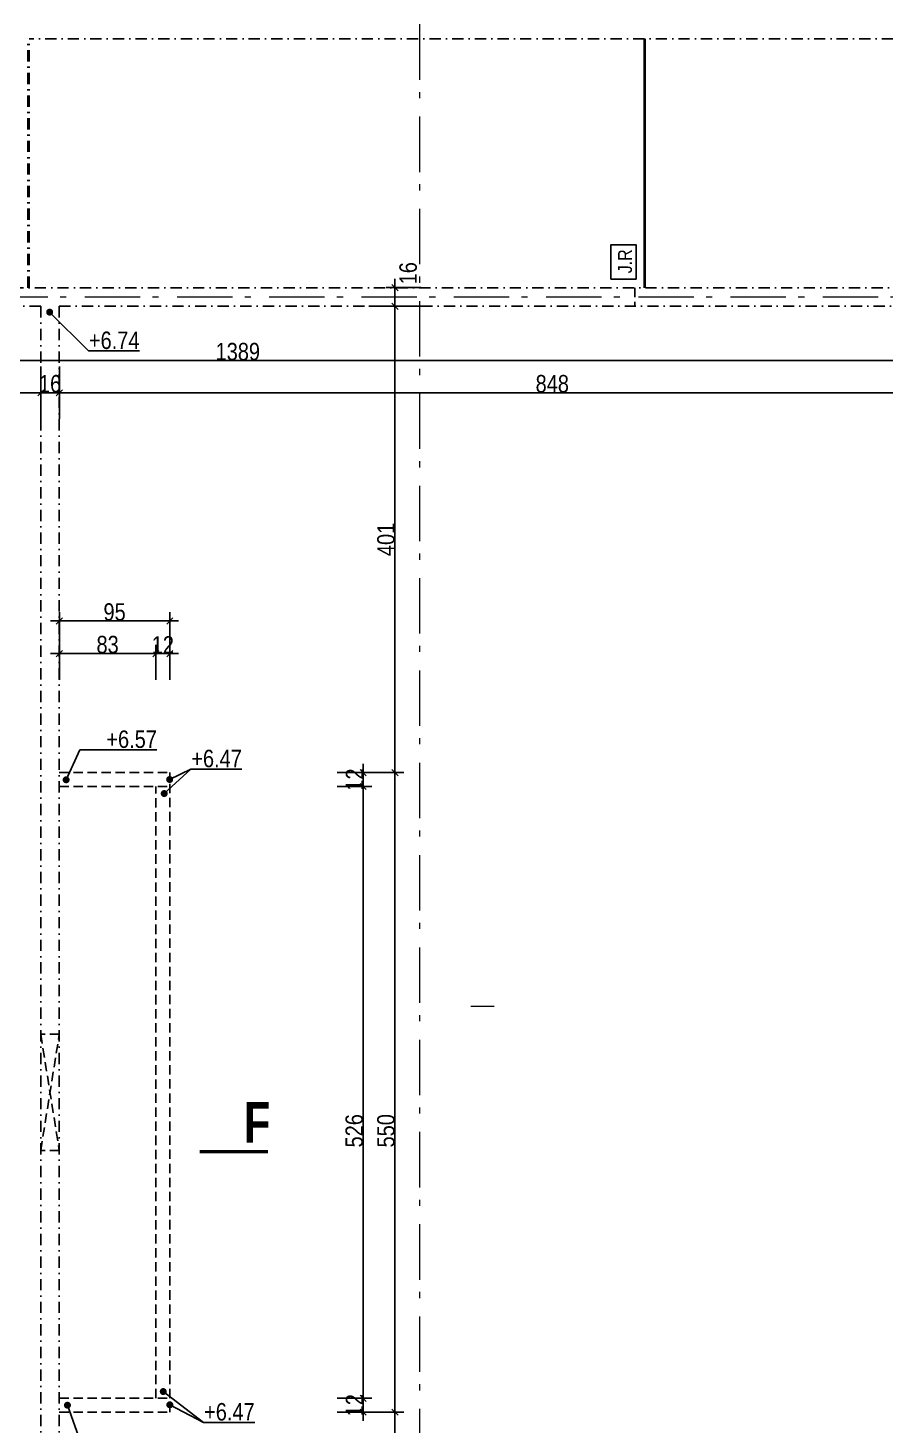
# Model space of a CAD drawing. Header units: centimetres. Extents: x -10252 to 0, y 2374 to 6574.
# Drawn here: x -4487 to -3749, y 3931 to 5133 of the extents above; entities that cross this region are included whole.
import ezdxf
from ezdxf.enums import TextEntityAlignment as Align

# ---------------------------------------------------------------- set-up
doc = ezdxf.new("R2010")
doc.units = ezdxf.units.CM
doc.header["$LTSCALE"] = 12.7
doc.header["$PDMODE"] = 1
doc.header["$PDSIZE"] = -2
for name, pattern in [('CACHEX2', [19.05, 12.7, -6.35]), ('Style de ligne -6', [2.08328, 1.25, -0.41656, 0.13886, -0.27786]), ('TIRETPTX2', [50.8, 25.4, -12.7, 0, -12.7])]:
    doc.linetypes.add(name, pattern=pattern)
for name, color, linetype in [('01_cote_gen', 4, 'Continuous'), ('01_linteaux', 2, 'Continuous'), ('01_murs_sup', 2, 'CACHEX2'), ('01_texte', 230, 'Continuous'), ('AA_COTES', 2, 'Continuous')]:
    doc.layers.add(name, color=color, linetype=linetype)
doc.layers.add('01_murs_coup', color=5, linetype='Continuous', lineweight=60)
doc.layers.add('B Général', color=7, linetype='Continuous', lineweight=5)
doc.styles.add('ARIAL NA', font='ARIALN.TTF')
doc.styles.add('impact', font='impact.ttf')
doc.styles.add('STYLE2', font='ARIALN.TTF')
doc.dimstyles.new('JB50', dxfattribs={"dimscale": 0.1, "dimtxt": 150, "dimasz": 15, "dimexe": 0.1, "dimexo": 0.1, "dimgap": 0.09, "dimtad": 1, "dimdec": 1, "dimdsep": 46, "dimtxsty": 'STYLE2', "dimblk1": 'BOND_G', "dimblk2": 'BOND_D', "dimsah": 1, "dimcen": 1.5, "dimdle": 0.01, "dimse1": 1, "dimse2": 1, "dimclrd": 4, "dimclre": 2, "dimclrt": 6, "dimazin": 2, "dimtfac": 2.333333, "dimtdec": 1, "dimtix": 1, "dimtmove": 2, "dimatfit": 3, "dimldrblk": 'BOND_G', "dimfxl": 1, "dimtolj": 1, "dimtzin": 0, "dimarcsym": 0})

# ---------------------------------------------------------------- blocks, each defined once
blk = doc.blocks.new('BOND_G')
at = {"layer": 'AA_COTES', "color": 0}
for p, q in [((0, -5), (0, 15)), ((5, 0), (-5, 0)), ((1.77, 1.77), (-1.77, -1.77))]:
    blk.add_line(p, q, dxfattribs=at)
blk = doc.blocks.new('BOND_D')
at = {"layer": 'AA_COTES', "color": 0}
for p, q in [((5, 0), (-5, 0)), ((-1.77, -1.77), (1.77, 1.77)), ((0, 5), (0, -15))]:
    blk.add_line(p, q, dxfattribs=at)
blk = doc.blocks.new('*D1524')
at = {"layer": '01_cote_gen', "color": 4, "lineweight": -2, "ltscale": 2, "transparency": 16777216}
for p, q in [((-4198.3, 4493.9), (-4198.3, 4495.4)), ((-4198.3, 4480.4), (-4198.3, 4492.4)), ((-4198.3, 4478.9), (-4198.3, 4477.4))]:
    blk.add_line(p, q, dxfattribs=at)
at = {"layer": 'Defpoints', "color": 0, "ltscale": 2, "transparency": 16777216}
for p in [(-4386.8, 4492.4), (-4198.3, 4492.4), (-4386.8, 4480.4)]:
    blk.add_point(p, dxfattribs=at)
at = {"layer": '01_cote_gen', "color": 4, "lineweight": -2, "ltscale": 2, "transparency": 16777216, "xscale": 1.5, "yscale": 1.5, "zscale": 1.5}
for name, p, rotation in [('BOND_D', (-4198.3, 4492.4), 270), ('BOND_G', (-4198.3, 4480.4), 90)]:
    blk.add_blockref(name, p, dxfattribs=dict(at, rotation=rotation))
at = {"layer": '01_cote_gen', "color": 6, "ltscale": 2, "transparency": 16777216, "insert": (-4205.8, 4486.4), "char_height": 15, "attachment_point": 5, "rotation": 90, "style": 'STYLE2'}
blk.add_mtext('\\A1;12', dxfattribs=at)
blk = doc.blocks.new('*D1339')
at = {"layer": '01_cote_gen', "color": 4, "lineweight": -2, "ltscale": 2, "transparency": 16777216}
blk.add_line((-4198.3, 4478.9), (-4198.3, 3955.9), dxfattribs=at)
at = {"layer": 'Defpoints', "color": 0, "ltscale": 2, "transparency": 16777216}
for p in [(-4213.4, 4480.4), (-4220.2, 3954.4), (-4198.3, 3954.4)]:
    blk.add_point(p, dxfattribs=at)
at = {"layer": '01_cote_gen', "color": 4, "lineweight": -2, "ltscale": 2, "transparency": 16777216, "xscale": 1.5, "yscale": 1.5, "zscale": 1.5}
for name, p, rotation in [('BOND_G', (-4198.3, 4480.4), 90), ('BOND_D', (-4198.3, 3954.4), 270)]:
    blk.add_blockref(name, p, dxfattribs=dict(at, rotation=rotation))
at = {"layer": '01_cote_gen', "color": 6, "ltscale": 2, "transparency": 16777216, "insert": (-4206, 4184.4), "char_height": 15, "attachment_point": 5, "rotation": 90, "style": 'STYLE2'}
blk.add_mtext('\\A1;526', dxfattribs=at)
blk = doc.blocks.new('*D1525')
at = {"layer": '01_cote_gen', "color": 4, "lineweight": -2, "ltscale": 2, "transparency": 16777216}
for p, q in [((-4198.3, 3955.9), (-4198.3, 3957.4)), ((-4198.3, 3942.4), (-4198.3, 3954.4)), ((-4198.3, 3940.9), (-4198.3, 3939.4))]:
    blk.add_line(p, q, dxfattribs=at)
at = {"layer": 'Defpoints', "color": 0, "ltscale": 2, "transparency": 16777216}
for p in [(-4393.9, 3954.4), (-4198.3, 3954.4), (-4396.3, 3942.4)]:
    blk.add_point(p, dxfattribs=at)
at = {"layer": '01_cote_gen', "color": 4, "lineweight": -2, "ltscale": 2, "transparency": 16777216, "xscale": 1.5, "yscale": 1.5, "zscale": 1.5}
for name, p, rotation in [('BOND_D', (-4198.3, 3954.4), 270), ('BOND_G', (-4198.3, 3942.4), 90)]:
    blk.add_blockref(name, p, dxfattribs=dict(at, rotation=rotation))
at = {"layer": '01_cote_gen', "color": 6, "ltscale": 2, "transparency": 16777216, "insert": (-4205.8, 3948.4), "char_height": 15, "attachment_point": 5, "rotation": 90, "style": 'STYLE2'}
blk.add_mtext('\\A1;12', dxfattribs=at)
blk = doc.blocks.new('*D1340')
at = {"layer": '01_cote_gen', "color": 4, "lineweight": -2, "ltscale": 2, "transparency": 16777216}
blk.add_line((-4171, 4490.9), (-4171, 3943.9), dxfattribs=at)
at = {"layer": 'Defpoints', "color": 0, "ltscale": 2, "transparency": 16777216}
for p in [(-4190.8, 4492.4), (-4190.8, 3942.4), (-4171, 3942.4)]:
    blk.add_point(p, dxfattribs=at)
at = {"layer": '01_cote_gen', "color": 4, "lineweight": -2, "ltscale": 2, "transparency": 16777216, "xscale": 1.5, "yscale": 1.5, "zscale": 1.5}
for name, p, rotation in [('BOND_G', (-4171, 4492.4), 90), ('BOND_D', (-4171, 3942.4), 270)]:
    blk.add_blockref(name, p, dxfattribs=dict(at, rotation=rotation))
at = {"layer": '01_cote_gen', "color": 6, "ltscale": 2, "transparency": 16777216, "insert": (-4178.7, 4184.4), "char_height": 15, "attachment_point": 5, "rotation": 90, "style": 'STYLE2'}
blk.add_mtext('\\A1;550', dxfattribs=at)
blk = doc.blocks.new('*D1526')
at = {"layer": '01_cote_gen', "color": 4, "lineweight": -2, "ltscale": 2, "transparency": 16777216}
blk.add_line((-4458.2, 4594.7), (-4378.2, 4594.7), dxfattribs=at)
at = {"layer": 'Defpoints', "color": 0, "ltscale": 2, "transparency": 16777216}
for p in [(-4376.7, 4594.7), (-4459.7, 4491.9), (-4376.7, 4480.4)]:
    blk.add_point(p, dxfattribs=at)
at = {"layer": '01_cote_gen', "color": 4, "lineweight": -2, "ltscale": 2, "transparency": 16777216, "xscale": 1.5, "yscale": 1.5, "zscale": 1.5, "rotation": 180}
blk.add_blockref('BOND_G', (-4459.7, 4594.7), dxfattribs=at)
at = {"layer": '01_cote_gen', "color": 4, "lineweight": -2, "ltscale": 2, "transparency": 16777216, "xscale": 1.5, "yscale": 1.5, "zscale": 1.5}
blk.add_blockref('BOND_D', (-4376.7, 4594.7), dxfattribs=at)
at = {"layer": '01_cote_gen', "color": 6, "ltscale": 2, "transparency": 16777216, "insert": (-4418.2, 4602.4), "char_height": 15, "attachment_point": 5, "style": 'STYLE2'}
blk.add_mtext('\\A1;83', dxfattribs=at)
blk = doc.blocks.new('*D1527')
at = {"layer": '01_cote_gen', "color": 4, "lineweight": -2, "ltscale": 2, "transparency": 16777216}
for p, q in [((-4378.2, 4594.7), (-4379.7, 4594.7)), ((-4364.7, 4594.7), (-4376.7, 4594.7)), ((-4363.2, 4594.7), (-4361.7, 4594.7))]:
    blk.add_line(p, q, dxfattribs=at)
at = {"layer": 'Defpoints', "color": 0, "ltscale": 2, "transparency": 16777216}
for p in [(-4376.7, 4594.7), (-4364.7, 4492.4), (-4376.7, 4480.4)]:
    blk.add_point(p, dxfattribs=at)
at = {"layer": '01_cote_gen', "color": 4, "lineweight": -2, "ltscale": 2, "transparency": 16777216, "xscale": 1.5, "yscale": 1.5, "zscale": 1.5}
blk.add_blockref('BOND_D', (-4376.7, 4594.7), dxfattribs=at)
at = {"layer": '01_cote_gen', "color": 4, "lineweight": -2, "ltscale": 2, "transparency": 16777216, "xscale": 1.5, "yscale": 1.5, "zscale": 1.5, "rotation": 180}
blk.add_blockref('BOND_G', (-4364.7, 4594.7), dxfattribs=at)
at = {"layer": '01_cote_gen', "color": 6, "ltscale": 2, "transparency": 16777216, "insert": (-4370.7, 4602.2), "char_height": 15, "attachment_point": 5, "style": 'STYLE2'}
blk.add_mtext('\\A1;12', dxfattribs=at)
blk = doc.blocks.new('*D1341')
at = {"layer": '01_cote_gen', "color": 4, "lineweight": -2, "ltscale": 2, "transparency": 16777216}
blk.add_line((-4458.2, 4622.8), (-4366.2, 4622.8), dxfattribs=at)
at = {"layer": 'Defpoints', "color": 0, "ltscale": 2, "transparency": 16777216}
for p in [(-4364.7, 4622.8), (-4459.7, 4587.2), (-4364.7, 4580.3)]:
    blk.add_point(p, dxfattribs=at)
at = {"layer": '01_cote_gen', "color": 4, "lineweight": -2, "ltscale": 2, "transparency": 16777216, "xscale": 1.5, "yscale": 1.5, "zscale": 1.5, "rotation": 180}
blk.add_blockref('BOND_G', (-4459.7, 4622.8), dxfattribs=at)
at = {"layer": '01_cote_gen', "color": 4, "lineweight": -2, "ltscale": 2, "transparency": 16777216, "xscale": 1.5, "yscale": 1.5, "zscale": 1.5}
blk.add_blockref('BOND_D', (-4364.7, 4622.8), dxfattribs=at)
at = {"layer": '01_cote_gen', "color": 6, "ltscale": 2, "transparency": 16777216, "insert": (-4412.2, 4630.4), "char_height": 15, "attachment_point": 5, "style": 'STYLE2'}
blk.add_mtext('\\A1;95', dxfattribs=at)
blk = doc.blocks.new('*D1528')
at = {"layer": '01_cote_gen', "color": 4, "lineweight": -2, "ltscale": 2, "transparency": 16777216}
blk.add_line((-4171, 4894.9), (-4171, 4907.9), dxfattribs=at)
at = {"layer": 'Defpoints', "color": 0, "ltscale": 2, "transparency": 16777216}
for p in [(-4171, 4909.4), (-4148.5, 4909.4), (-4148.5, 4893.4)]:
    blk.add_point(p, dxfattribs=at)
at = {"layer": '01_cote_gen', "color": 4, "lineweight": -2, "ltscale": 2, "transparency": 16777216, "xscale": 1.5, "yscale": 1.5, "zscale": 1.5}
for name, p, rotation in [('BOND_D', (-4171, 4909.4), 90), ('BOND_G', (-4171, 4893.4), 270)]:
    blk.add_blockref(name, p, dxfattribs=dict(at, rotation=rotation))
at = {"layer": '01_cote_gen', "color": 6, "ltscale": 2, "transparency": 16777216, "insert": (-4159.6, 4921.8), "char_height": 15, "attachment_point": 5, "rotation": 90, "style": 'STYLE2'}
blk.add_mtext('\\A1;16', dxfattribs=at)
blk = doc.blocks.new('*D1663')
at = {"layer": '01_cote_gen', "color": 4, "lineweight": -2, "ltscale": 2, "transparency": 16777216}
blk.add_line((-4171, 4891.9), (-4171, 4493.9), dxfattribs=at)
at = {"layer": 'Defpoints', "color": 0, "ltscale": 2, "transparency": 16777216}
for p in [(-4190.6, 4893.4), (-4185.5, 4492.4), (-4171, 4492.4)]:
    blk.add_point(p, dxfattribs=at)
at = {"layer": '01_cote_gen', "color": 4, "lineweight": -2, "ltscale": 2, "transparency": 16777216, "xscale": 1.5, "yscale": 1.5, "zscale": 1.5}
for name, p, rotation in [('BOND_G', (-4171, 4893.4), 90), ('BOND_D', (-4171, 4492.4), 270)]:
    blk.add_blockref(name, p, dxfattribs=dict(at, rotation=rotation))
at = {"layer": '01_cote_gen', "color": 6, "ltscale": 2, "transparency": 16777216, "insert": (-4178.7, 4692.9), "char_height": 15, "attachment_point": 5, "rotation": 90, "style": 'STYLE2'}
blk.add_mtext('\\A1;401', dxfattribs=at)
blk = doc.blocks.new('*D1664')
at = {"layer": '01_cote_gen', "color": 4, "lineweight": -2, "ltscale": 2, "transparency": 16777216}
blk.add_line((-4999.2, 4846.7), (-3613.2, 4846.7), dxfattribs=at)
at = {"layer": 'Defpoints', "color": 0, "ltscale": 2, "transparency": 16777216}
for p in [(-3611.7, 4846.7), (-3611.7, 4819.1), (-5000.7, 4796)]:
    blk.add_point(p, dxfattribs=at)
at = {"layer": '01_cote_gen', "color": 4, "lineweight": -2, "ltscale": 2, "transparency": 16777216, "xscale": 1.5, "yscale": 1.5, "zscale": 1.5, "rotation": 180}
blk.add_blockref('BOND_G', (-5000.7, 4846.7), dxfattribs=at)
at = {"layer": '01_cote_gen', "color": 4, "lineweight": -2, "ltscale": 2, "transparency": 16777216, "xscale": 1.5, "yscale": 1.5, "zscale": 1.5}
blk.add_blockref('BOND_D', (-3611.7, 4846.7), dxfattribs=at)
at = {"layer": '01_cote_gen', "color": 6, "ltscale": 2, "transparency": 16777216, "insert": (-4306.2, 4854.3), "char_height": 15, "attachment_point": 5, "style": 'STYLE2'}
blk.add_mtext('\\A1;1389', dxfattribs=at)
blk = doc.blocks.new('*D1666')
at = {"layer": '01_cote_gen', "color": 4, "lineweight": -2, "ltscale": 2, "transparency": 16777216}
blk.add_line((-4999.2, 4819), (-4477.2, 4819), dxfattribs=at)
at = {"layer": 'Defpoints', "color": 0, "ltscale": 2, "transparency": 16777216}
for p in [(-4475.7, 4819), (-5000.7, 4793.5), (-4475.7, 4793.5)]:
    blk.add_point(p, dxfattribs=at)
at = {"layer": '01_cote_gen', "color": 4, "lineweight": -2, "ltscale": 2, "transparency": 16777216, "xscale": 1.5, "yscale": 1.5, "zscale": 1.5, "rotation": 180}
blk.add_blockref('BOND_G', (-5000.7, 4819), dxfattribs=at)
at = {"layer": '01_cote_gen', "color": 4, "lineweight": -2, "ltscale": 2, "transparency": 16777216, "xscale": 1.5, "yscale": 1.5, "zscale": 1.5}
blk.add_blockref('BOND_D', (-4475.7, 4819), dxfattribs=at)
at = {"layer": '01_cote_gen', "color": 6, "ltscale": 2, "transparency": 16777216, "insert": (-4738.2, 4826.7), "char_height": 15, "attachment_point": 5, "style": 'STYLE2'}
blk.add_mtext('\\A1;525', dxfattribs=at)
blk = doc.blocks.new('*D1667')
at = {"layer": '01_cote_gen', "color": 4, "lineweight": -2, "ltscale": 2, "transparency": 16777216}
for p, q in [((-4477.2, 4819), (-4478.7, 4819)), ((-4475.7, 4819), (-4459.7, 4819)), ((-4458.2, 4819), (-4456.7, 4819))]:
    blk.add_line(p, q, dxfattribs=at)
at = {"layer": 'Defpoints', "color": 0, "ltscale": 2, "transparency": 16777216}
for p in [(-4459.7, 4819), (-4475.7, 4796.5), (-4459.7, 4796.5)]:
    blk.add_point(p, dxfattribs=at)
at = {"layer": '01_cote_gen', "color": 4, "lineweight": -2, "ltscale": 2, "transparency": 16777216, "xscale": 1.5, "yscale": 1.5, "zscale": 1.5}
blk.add_blockref('BOND_G', (-4475.7, 4819), dxfattribs=at)
at = {"layer": '01_cote_gen', "color": 4, "lineweight": -2, "ltscale": 2, "transparency": 16777216, "xscale": 1.5, "yscale": 1.5, "zscale": 1.5, "rotation": 180}
blk.add_blockref('BOND_D', (-4459.7, 4819), dxfattribs=at)
at = {"layer": '01_cote_gen', "color": 6, "ltscale": 2, "transparency": 16777216, "insert": (-4467.7, 4826.7), "char_height": 15, "attachment_point": 5, "style": 'STYLE2'}
blk.add_mtext('\\A1;16', dxfattribs=at)
blk = doc.blocks.new('*D1668')
at = {"layer": '01_cote_gen', "color": 4, "lineweight": -2, "ltscale": 2, "transparency": 16777216}
blk.add_line((-4458.2, 4819), (-3613.2, 4819), dxfattribs=at)
at = {"layer": 'Defpoints', "color": 0, "ltscale": 2, "transparency": 16777216}
for p in [(-3611.7, 4819), (-4459.7, 4798), (-3611.7, 4798)]:
    blk.add_point(p, dxfattribs=at)
at = {"layer": '01_cote_gen', "color": 4, "lineweight": -2, "ltscale": 2, "transparency": 16777216, "xscale": 1.5, "yscale": 1.5, "zscale": 1.5, "rotation": 180}
blk.add_blockref('BOND_G', (-4459.7, 4819), dxfattribs=at)
at = {"layer": '01_cote_gen', "color": 4, "lineweight": -2, "ltscale": 2, "transparency": 16777216, "xscale": 1.5, "yscale": 1.5, "zscale": 1.5}
blk.add_blockref('BOND_D', (-3611.7, 4819), dxfattribs=at)
at = {"layer": '01_cote_gen', "color": 6, "ltscale": 2, "transparency": 16777216, "insert": (-4035.7, 4826.7), "char_height": 15, "attachment_point": 5, "style": 'STYLE2'}
blk.add_mtext('\\A1;848', dxfattribs=at)
blk = doc.blocks.new('*D1674')
at = {"layer": '01_cote_gen', "color": 4, "lineweight": -2, "ltscale": 2, "transparency": 16777216}
blk.add_line((-4171, 3940.9), (-4171, 3542.9), dxfattribs=at)
at = {"layer": 'Defpoints', "color": 0, "ltscale": 2, "transparency": 16777216}
for p in [(-4220.8, 3942.4), (-4220.9, 3541.4), (-4171, 3541.4)]:
    blk.add_point(p, dxfattribs=at)
at = {"layer": '01_cote_gen', "color": 4, "lineweight": -2, "ltscale": 2, "transparency": 16777216, "xscale": 1.5, "yscale": 1.5, "zscale": 1.5}
for name, p, rotation in [('BOND_G', (-4171, 3942.4), 90), ('BOND_D', (-4171, 3541.4), 270)]:
    blk.add_blockref(name, p, dxfattribs=dict(at, rotation=rotation))
at = {"layer": '01_cote_gen', "color": 6, "ltscale": 2, "transparency": 16777216, "insert": (-4178.7, 3741.9), "char_height": 15, "attachment_point": 5, "rotation": 90, "style": 'STYLE2'}
blk.add_mtext('\\A1;401', dxfattribs=at)

msp = doc.modelspace()

# ---------------------------------------------------------------- linework, layer by layer
at = {"layer": '01_linteaux', "linetype": 'TIRETPTX2', "ltscale": 0.03}
for p, q in [((-4486.74, 4909.34), (-4486.74, 5123.39)), ((-4486.74, 4909.34), (-4486.74, 5123.39)), ((-4485.74, 4909.34), (-4485.74, 5123.39)), ((-4485.74, 4909.34), (-4485.74, 5123.39)), ((-3411.74, 5123.29), (-4485.74, 5123.39)), ((-3595.74, 4909.31), (-5016.74, 4909.39)), ((-4475.74, 4893.47), (-5000.74, 4893.39)), ((-4475.74, 3541.39), (-4475.74, 4893.47)), ((-4459.74, 3541.39), (-4459.74, 4893.41)), ((-4459.74, 4893.41), (-3611.74, 4893.41))]:
    msp.add_line(p, q, dxfattribs=at)
at = {"layer": '01_linteaux'}
for p, q in [((-3956.74, 5123.34), (-3956.74, 4909.34)), ((-3955.74, 5123.34), (-3955.74, 4909.34))]:
    msp.add_line(p, q, dxfattribs=at)
at = {"layer": '01_murs_coup', "linetype": 'Continuous', "lineweight": 18}
msp.add_line((-4085.74, 4291.36), (-4105.74, 4291.36), dxfattribs=at)
at = {"layer": '01_murs_sup', "ltscale": 0.05}
for p, q in [((-3964.74, 4909.34), (-3964.74, 4893.34)), ((-4459.74, 4492.36), (-4364.74, 4492.36)), ((-4364.74, 3942.39), (-4364.74, 4492.36)), ((-4459.74, 4480.36), (-4364.74, 4480.36)), ((-4376.74, 3954.39), (-4376.74, 4480.36)), ((-4459.74, 4267.39), (-4475.74, 4267.39)), ((-4475.74, 4167.39), (-4459.74, 4267.39)), ((-4475.74, 4267.39), (-4459.74, 4167.39)), ((-4459.74, 4167.39), (-4475.74, 4167.39)), ((-4459.74, 3954.39), (-4364.74, 3954.39)), ((-4459.74, 3942.39), (-4364.74, 3942.39))]:
    msp.add_line(p, q, dxfattribs=at)
at = {"layer": '01_texte'}
for p, q in [((-4468.05, 4888.31), (-4434.68, 4854.93)), ((-4390.8, 4854.93), (-4434.68, 4854.93)), ((-4442.04, 4511.92), (-4453.87, 4486.19)), ((-4442.04, 4511.92), (-4375.89, 4511.92)), ((-4346.59, 4495.32), (-4369.49, 4474.39)), ((-4346.59, 4495.32), (-4364.83, 4486.46)), ((-4302.71, 4495.32), (-4346.59, 4495.32)), ((-4335.58, 3933.58), (-4370.3, 3960.16)), ((-4452.75, 3948.4), (-4439.82, 3911.98)), ((-4364.69, 3948.78), (-4335.58, 3933.58)), ((-4291.7, 3933.58), (-4335.58, 3933.58))]:
    msp.add_line(p, q, dxfattribs=at)
msp.add_lwpolyline([(-3985.23, 4916.83), (-3985.23, 4946.29), (-3963.59, 4946.29), (-3963.59, 4916.83)], close=True, dxfattribs=at)
at = {"layer": '01_texte', "const_width": 3}
for points in [[(-4469.55, 4888.31, 1), (-4466.55, 4888.31, 1)], [(-4455.37, 4486.19, 1), (-4452.37, 4486.19, 1)], [(-4366.33, 4486.46, 1), (-4363.33, 4486.46, 1)], [(-4370.99, 4474.39, 1), (-4367.99, 4474.39, 1)], [(-4371.8, 3960.16, 1), (-4368.8, 3960.16, 1)], [(-4454.25, 3948.4, 1), (-4451.25, 3948.4, 1)], [(-4366.19, 3948.78, 1), (-4363.19, 3948.78, 1)]]:
    msp.add_lwpolyline(points, format="xyb", close=True, dxfattribs=at)
msp.add_lwpolyline([(-4280.36, 4166.44), (-4338.87, 4166.44)], dxfattribs=at)
at = {"layer": 'B Général', "color": 1, "linetype": 'Style de ligne -6', "lineweight": 13, "ltscale": 3, "true_color": 0xff0000}
for p, q in [((-4149.66, 3342.01), (-4149.69, 5462.7)), ((-3279.03, 4901.31), (-7810.02, 4901.31))]:
    msp.add_line(p, q, dxfattribs=at)

# ---------------------------------------------------------------- texts
at = {"layer": '01_texte', "style": 'ARIAL NA'}
msp.add_text('J.R', height=12, rotation=90, dxfattribs=at).set_placement((-3967.16, 4921.74))
for s, p in [('+6.74', (-4434.29, 4856.62)), ('+6.57', (-4419.28, 4513.61)), ('+6.47', (-4346.21, 4497.01)), ('+6.47', (-4335.19, 3935.27))]:
    msp.add_text(s, height=15, dxfattribs=at).set_placement(p)
at = {"layer": '01_texte', "style": 'impact'}
msp.add_text('F', height=35, rotation=0, dxfattribs=at).set_placement((-4289.61, 4163.59), align=Align.BOTTOM_CENTER)

# ---------------------------------------------------------------- dimensions: what is measured, and where the dimension line sits
at = {"layer": '01_cote_gen', "ltscale": 2}
for base, p1, p2, picture, middle in [((-4171.05, 4909.41), (-4148.55, 4893.41), (-4148.55, 4909.41), '*D1528', (-4159.6, 4921.77)), ((-4171.05, 3942.39), (-4190.8, 4492.36), (-4190.8, 3942.39), '*D1340', (-4178.71, 4184.37)), ((-4198.3, 3954.39), (-4213.37, 4480.36), (-4220.21, 3954.39), '*D1339', (-4205.97, 4184.37))]:
    dim = msp.add_linear_dim(base=base, p1=p1, p2=p2, angle=90, dimstyle='JB50', dxfattribs=at)
    dim.commit()
    dim.dimension.update_dxf_attribs({"geometry": picture, "text_midpoint": middle, "dimtype": 160})
for base, p1, p2, picture, middle in [((-4171.0459, 4492.3606), (-4190.5785, 4893.407), (-4185.5, 4492.3606), '*D1663', (-4178.7135, 4692.8838)), ((-4198.3, 4492.36), (-4386.78, 4480.36), (-4386.78, 4492.36), '*D1524', (-4205.84, 4486.36)), ((-4198.3, 3954.39), (-4396.28, 3942.39), (-4393.89, 3954.39), '*D1525', (-4205.84, 3948.39)), ((-4171.05, 3541.43), (-4220.8, 3942.39), (-4220.88, 3541.43), '*D1674', (-4178.71, 3741.91))]:
    dim = msp.add_linear_dim(base=base, p1=p1, p2=p2, angle=90, dimstyle='JB50', dxfattribs=at)
    dim.commit()
    dim.dimension.update_dxf_attribs({"geometry": picture, "text_midpoint": middle})
for base, p1, p2, picture, middle in [((-3611.74, 4846.66), (-5000.74, 4796), (-3611.74, 4819.09), '*D1664', (-4306.24, 4854.33)), ((-4475.74, 4819), (-5000.74, 4793.5), (-4475.74, 4793.5), '*D1666', (-4738.24, 4826.67)), ((-4459.74, 4819), (-4475.74, 4796.5), (-4459.74, 4796.5), '*D1667', (-4467.74, 4826.67)), ((-3611.74, 4819), (-4459.74, 4798), (-3611.74, 4798), '*D1668', (-4035.74, 4826.67)), ((-4364.74, 4622.75), (-4459.74, 4587.19), (-4364.74, 4580.26), '*D1341', (-4412.24, 4630.42)), ((-4376.74, 4594.69), (-4459.74, 4491.85), (-4376.74, 4480.36), '*D1526', (-4418.24, 4602.35)), ((-4376.74, 4594.69), (-4364.74, 4492.36), (-4376.74, 4480.36), '*D1527', (-4370.74, 4602.23))]:
    dim = msp.add_linear_dim(base=base, p1=p1, p2=p2, dimstyle='JB50', dxfattribs=at)
    dim.commit()
    dim.dimension.update_dxf_attribs({"geometry": picture, "text_midpoint": middle})

doc.saveas('drawing.dxf')
